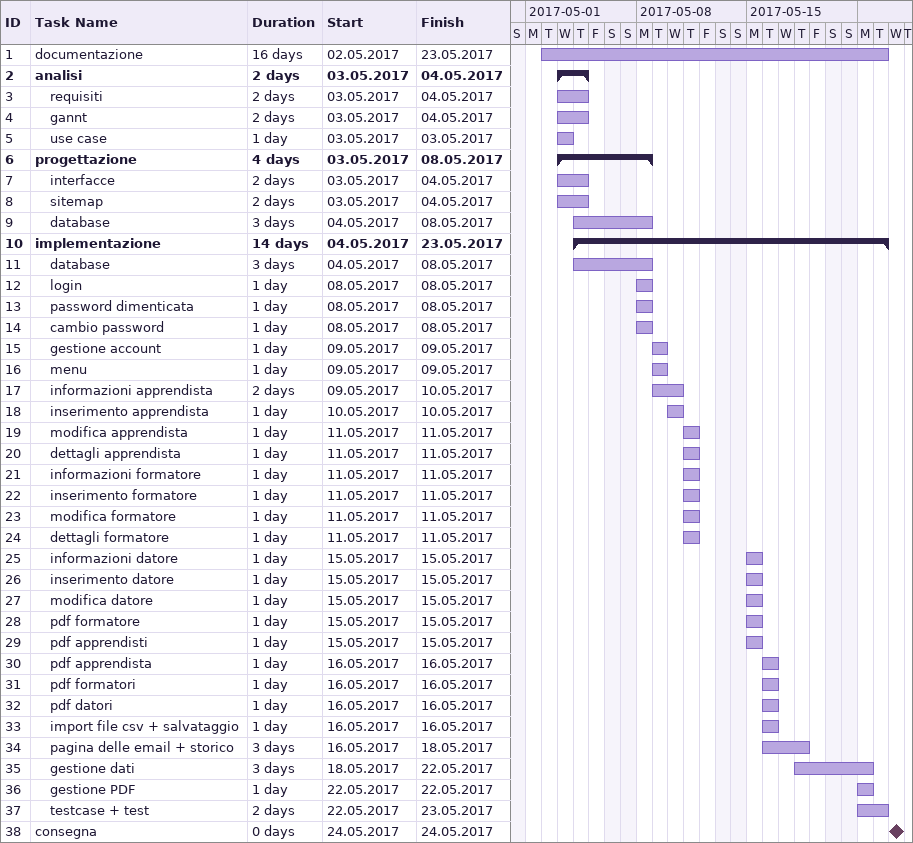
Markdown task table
| ID | Level | Task | Duration | Start | Finish |
|---|---|---|---|---|---|
| 1 | 1 | documentazione | 16d | 2017-05-02 | 2017-05-23 |
| 2 | 1 | **analisi** | 2d | 2017-05-03 | 2017-05-04 |
| 3 | 2 | requisiti | 2d | 2017-05-03 | 2017-05-04 |
| 4 | 2 | gannt | 2d | 2017-05-03 | 2017-05-04 |
| 5 | 2 | use case | 1d | 2017-05-03 | 2017-05-03 |
| 6 | 1 | **progettazione** | 4d | 2017-05-03 | 2017-05-08 |
| 7 | 2 | interfacce | 2d | 2017-05-03 | 2017-05-04 |
| 8 | 2 | sitemap | 2d | 2017-05-03 | 2017-05-04 |
| 9 | 2 | database | 3d | 2017-05-04 | 2017-05-08 |
| 10 | 1 | **implementazione** | 14d | 2017-05-04 | 2017-05-23 |
| 11 | 2 | database | 3d | 2017-05-04 | 2017-05-08 |
| 12 | 2 | login | 1d | 2017-05-08 | 2017-05-08 |
| 13 | 2 | password dimenticata | 1d | 2017-05-08 | 2017-05-08 |
| 14 | 2 | cambio password | 1d | 2017-05-08 | 2017-05-08 |
| 15 | 2 | gestione account | 1d | 2017-05-09 | 2017-05-09 |
| 16 | 2 | menu | 1d | 2017-05-09 | 2017-05-09 |
| 17 | 2 | informazioni apprendista | 2d | 2017-05-09 | 2017-05-10 |
| 18 | 2 | inserimento apprendista | 1d | 2017-05-10 | 2017-05-10 |
| 19 | 2 | modifica apprendista | 1d | 2017-05-11 | 2017-05-11 |
| 20 | 2 | dettagli apprendista | 1d | 2017-05-11 | 2017-05-11 |
| 21 | 2 | informazioni formatore | 1d | 2017-05-11 | 2017-05-11 |
| 22 | 2 | inserimento formatore | 1d | 2017-05-11 | 2017-05-11 |
| 23 | 2 | modifica formatore | 1d | 2017-05-11 | 2017-05-11 |
| 24 | 2 | dettagli formatore | 1d | 2017-05-11 | 2017-05-11 |
| 25 | 2 | informazioni datore | 1d | 2017-05-15 | 2017-05-15 |
| 26 | 2 | inserimento datore | 1d | 2017-05-15 | 2017-05-15 |
| 27 | 2 | modifica datore | 1d | 2017-05-15 | 2017-05-15 |
| 28 | 2 | pdf formatore | 1d | 2017-05-15 | 2017-05-15 |
| 29 | 2 | pdf apprendisti | 1d | 2017-05-15 | 2017-05-15 |
| 30 | 2 | pdf apprendista | 1d | 2017-05-16 | 2017-05-16 |
| 31 | 2 | pdf formatori | 1d | 2017-05-16 | 2017-05-16 |
| 32 | 2 | pdf datori | 1d | 2017-05-16 | 2017-05-16 |
| 33 | 2 | import file csv + salvataggio | 1d | 2017-05-16 | 2017-05-16 |
| 34 | 2 | pagina delle email + storico | 3d | 2017-05-16 | 2017-05-18 |
| 35 | 2 | gestione dati | 3d | 2017-05-18 | 2017-05-22 |
| 36 | 2 | gestione PDF | 1d | 2017-05-22 | 2017-05-22 |
| 37 | 2 | testcase + test | 2d | 2017-05-22 | 2017-05-23 |
| 38 | 1 | consegna | 0d | 2017-05-24 | 2017-05-24 |
